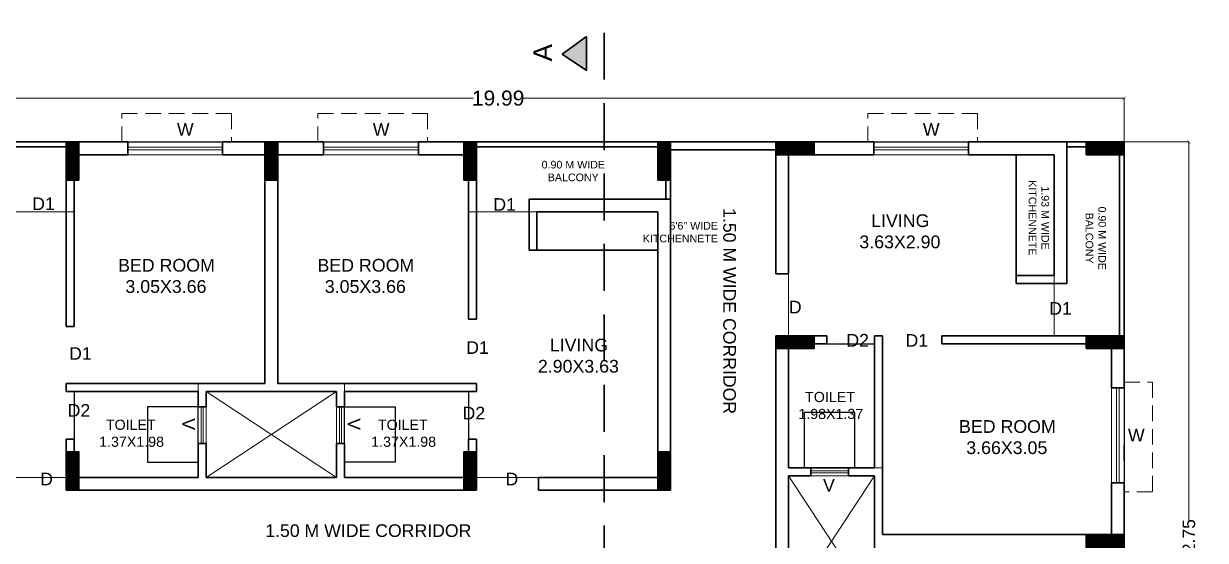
# Model space of a CAD drawing. Header units: metres. Extents: x 0 to 63445, y 32350 to 32804.
# Drawn here: x 63249.05 to 63267.91, y 32775.3 to 32783.56 of the extents above; entities that cross this region are included whole.
import ezdxf

# ---------------------------------------------------------------- set-up
doc = ezdxf.new("R2010")
doc.units = ezdxf.units.M
doc.header["$MEASUREMENT"] = 0
doc.header["$PDMODE"] = 34
doc.header["$PDSIZE"] = -10
doc.linetypes.add('DASHED2', pattern=[0.375, 0.25, -0.125])
doc.layers.get('0').update_dxf_attribs({"lineweight": 25})
for name, color, linetype, plot in [('BLK_2_FLR_1_BATH', 3, 'Continuous', False), ('BLK_2_FLR_1_BLT_UP_AREA', 14, 'Continuous', False), ('BLK_2_FLR_1_WATER_CLOSET', 2, 'Continuous', False)]:
    doc.layers.add(name, color=color, linetype=linetype, plot=plot)
for name, color, linetype, lineweight in [('BLK_2_FLR_1_BLT_UP_AREA_DEDUCT', 41, 'Continuous', 9), ('BLK_2_FLR_1_UNITFA', 7, 'Continuous', 0), ('colum', 1, 'Continuous', 30), ('COLUMN', 1, 'Continuous', 30), ('DIM', 56, 'Continuous', 20), ('hatch', 251, 'Continuous', 20), ('TEXT-2', 65, 'Continuous', 18), ('wall', 7, 'Continuous', 30), ('window', 154, 'Continuous', 9)]:
    doc.layers.add(name, color=color, linetype=linetype, lineweight=lineweight)
doc.layers.add('text', color=65, linetype='Continuous')
doc.styles.add('AutoDCRFont', font='arial.ttf')
doc.styles.get("Standard").update_dxf_attribs({"font": 'arial.ttf', "height": 0.4})
doc.styles.add('TNR', font='times.ttf', dxfattribs={"height": 0.5})
doc.dimstyles.new('ARCHANA', dxfattribs={"dimscale": 0, "dimtxt": 0.5, "dimasz": 0.5, "dimexe": 0, "dimexo": 0, "dimgap": 0, "dimtad": 0, "dimzin": 0, "dimdsep": 46, "dimtxsty": 'TNR', "dimblk": 'ARCHTICK', "dimcen": 0.09, "dimclrd": 36, "dimclre": 36, "dimclrt": 7, "dimadec": 0, "dimazin": 0, "dimtfac": 1, "dimtofl": 0, "dimtmove": 0, "dimatfit": 3, "dimldrblk": 'ARCHTICK', "dimfxl": 1, "dimfrac": 2, "dimtolj": 1, "dimtzin": 0, "dimlwd": -1, "dimlwe": -1, "dimarcsym": 0})

# ---------------------------------------------------------------- blocks, each defined once
blk = doc.blocks.new('A$C7D115503')
at = {"layer": 'COLUMN', "ltscale": 3}
h = blk.add_hatch(dxfattribs=at)
h.set_pattern_fill('ANSI31', color=256, style=0)
h.paths.add_polyline_path([(-14.36, -11.59), (-6.36, -11.59), (-6.36, 12.41), (-14.36, 12.41)])
at = {"layer": 'COLUMN', "ltscale": 0.05}
for p, q in [((-14.36, 12.41), (-6.36, 12.41)), ((-14.36, 12.41), (-14.36, -11.59)), ((-6.36, 12.41), (-6.36, -11.59)), ((-6.36, -11.59), (-14.36, -11.59))]:
    blk.add_line(p, q, dxfattribs=at)
blk = doc.blocks.new('_ArchTick')
at = {"color": 0, "linetype": 'ByBlock', "const_width": 0.15}
blk.add_lwpolyline([(-0.5, -0.5), (0.5, 0.5)], dxfattribs=at)
blk = doc.blocks.new('*D481')
at = {"layer": 'Defpoints', "color": 0, "ltscale": 3, "transparency": 16777216}
for p in [(63266.619, 32782.365), (63246.625, 32781.665), (63266.619, 32781.665)]:
    blk.add_point(p, dxfattribs=at)
at = {"layer": 'DIM', "ltscale": 3, "transparency": 16777216}
for p, q in [((63246.625, 32781.665), (63246.625, 32782.365)), ((63246.625, 32782.365), (63256.228, 32782.365)), ((63266.619, 32782.365), (63257.016, 32782.365)), ((63266.619, 32781.665), (63266.619, 32782.365))]:
    blk.add_line(p, q, dxfattribs=at)
at = {"layer": 'DIM', "ltscale": 3, "transparency": 16777216, "xscale": 0.05, "yscale": 0.05, "zscale": 0.05, "rotation": 180}
blk.add_blockref('_ArchTick', (63246.625, 32782.365), dxfattribs=at)
at = {"layer": 'DIM', "ltscale": 3, "transparency": 16777216, "xscale": 0.05, "yscale": 0.05, "zscale": 0.05}
blk.add_blockref('_ArchTick', (63266.619, 32782.365), dxfattribs=at)
at = {"layer": 'DIM', "color": 7, "ltscale": 3, "transparency": 16777216, "insert": (63256.622, 32782.365), "char_height": 0.4, "attachment_point": 5}
blk.add_mtext('\\A1;{\\H0.6x;19.99}', dxfattribs=at)
blk = doc.blocks.new('*D487')
at = {"layer": 'Defpoints', "color": 0, "ltscale": 3, "transparency": 16777216}
for p in [(0.832, 32781.665), (63266.619, 32781.665), (0, 32768.914)]:
    blk.add_point(p, dxfattribs=at)
at = {"layer": 'DIM', "ltscale": 3, "transparency": 16777216}
for p, q in [((5.832, 32781.665), (0.832, 32781.665)), ((0.832, 32781.665), (0.832, 32775.684)), ((0.832, 32768.914), (0.832, 32774.895)), ((0, 32768.914), (0.832, 32768.914))]:
    blk.add_line(p, q, dxfattribs=at)
at = {"layer": 'DIM', "ltscale": 3, "transparency": 16777216, "xscale": 0.05, "yscale": 0.05, "zscale": 0.05}
for p, rotation in [((0.832, 32781.665), 90), ((0.832, 32768.914), 270)]:
    blk.add_blockref('_ArchTick', p, dxfattribs=dict(at, rotation=rotation))
at = {"layer": 'DIM', "color": 7, "ltscale": 3, "transparency": 16777216, "insert": (0.832, 32775.289), "char_height": 0.4, "attachment_point": 5, "rotation": 90}
blk.add_mtext('\\A1;{\\H0.6x;12.75}', dxfattribs=at)
blk = doc.blocks.new('*D474')
at = {"layer": 'Defpoints', "color": 0, "ltscale": 3, "transparency": 16777216}
for p in [(63266.619, 32781.665), (63266.619, 32768.914), (63267.652, 32768.914)]:
    blk.add_point(p, dxfattribs=at)
at = {"layer": 'DIM', "ltscale": 3, "transparency": 16777216}
for p, q in [((63266.619, 32781.665), (63267.652, 32781.665)), ((63267.652, 32781.665), (63267.652, 32775.618)), ((63267.652, 32768.914), (63267.652, 32774.961)), ((63266.619, 32768.914), (63267.652, 32768.914))]:
    blk.add_line(p, q, dxfattribs=at)
at = {"layer": 'DIM', "ltscale": 3, "transparency": 16777216, "xscale": 0.05, "yscale": 0.05, "zscale": 0.05}
for p, rotation in [((63267.652, 32781.665), 90), ((63267.652, 32768.914), 270)]:
    blk.add_blockref('_ArchTick', p, dxfattribs=dict(at, rotation=rotation))
at = {"layer": 'DIM', "color": 7, "ltscale": 3, "transparency": 16777216, "insert": (63267.652, 32775.289), "char_height": 0.4, "attachment_point": 5, "rotation": 90}
blk.add_mtext('\\A1;{\\H0.5x;12.75}', dxfattribs=at)

msp = doc.modelspace()

# ---------------------------------------------------------------- hatches: boundary and pattern name
at = {"layer": 'wall', "ltscale": 3}
msp.add_hatch(color=252, dxfattribs=at).paths.add_polyline_path([(63258.032, 32782.8076), (63258.032, 32783.3494), (63257.6429, 32783.0695)])

# ---------------------------------------------------------------- linework, layer by layer
at = {"layer": 'BLK_2_FLR_1_BATH', "color": 3, "ltscale": 0.5}
for points in [[(63262.6312, 32776.4579), (63261.2596, 32776.4579), (63261.2596, 32778.4392), (63262.6312, 32778.4392)], [(63249.851, 32776.3055), (63251.8322, 32776.3055), (63251.8322, 32777.6772), (63249.851, 32777.6772)], [(63256.1503, 32776.3055), (63254.1691, 32776.3055), (63254.1691, 32777.6772), (63256.1503, 32777.6772)]]:
    msp.add_lwpolyline(points, close=True, dxfattribs=at)
at = {"layer": 'BLK_2_FLR_1_BLT_UP_AREA', "color": 20}
msp.add_lwpolyline([(63246.6251, 32781.6651), (63266.6191, 32781.6651), (63266.6191, 32768.9139), (63249.724, 32768.9139), (63249.724, 32774.3751), (63248.2138, 32774.3751), (63248.2138, 32776.1023), (63246.6251, 32776.1023), (63246.6251, 32781.6651)], close=True, dxfattribs=at)
at = {"layer": 'BLK_2_FLR_1_BLT_UP_AREA_DEDUCT', "color": 20}
for points in [[(63251.9592, 32777.6772), (63254.0421, 32777.6772), (63254.0421, 32776.3055), (63251.9592, 32776.3055)], [(63262.6312, 32774.2481), (63261.2596, 32774.2481), (63261.2596, 32776.3309), (63262.6312, 32776.3309)]]:
    msp.add_lwpolyline(points, close=True, dxfattribs=at)
at = {"layer": 'BLK_2_FLR_1_UNITFA', "color": 1, "ltscale": 0.5}
for points in [[(63246.8283, 32776.3055), (63251.8322, 32776.3055), (63251.8322, 32777.8042), (63252.899, 32777.8042), (63252.899, 32781.4619), (63249.851, 32781.4619), (63249.851, 32780.5474), (63246.8283, 32780.5474), (63246.8283, 32776.3055)], [(63259.173, 32776.3055), (63254.1691, 32776.3055), (63254.1691, 32777.8042), (63253.1023, 32777.8042), (63253.1023, 32781.4619), (63256.1503, 32781.4619), (63256.1503, 32780.5474), (63259.173, 32780.5474), (63259.173, 32776.3055)]]:
    msp.add_lwpolyline(points, close=True, dxfattribs=at)
msp.add_lwpolyline([(63262.7582, 32775.3911), (63266.4159, 32775.3911), (63266.4159, 32778.363), (63266.4159, 32778.5662), (63265.5015, 32778.5662), (63265.5015, 32781.4619), (63261.2596, 32781.4619), (63261.2596, 32776.4579), (63262.7582, 32776.4579), (63262.7582, 32775.3911)], dxfattribs=at)
at = {"layer": 'BLK_2_FLR_1_WATER_CLOSET', "color": 3}
for points in [[(63251.8322, 32777.4338), (63251.0235, 32777.4338), (63251.0235, 32776.5489), (63251.8322, 32776.5489)], [(63254.1691, 32777.4338), (63254.9778, 32777.4338), (63254.9778, 32776.5489), (63254.1691, 32776.5489)], [(63262.3189, 32777.3429), (63261.5102, 32777.3429), (63261.5102, 32776.4579), (63262.3189, 32776.4579)]]:
    msp.add_lwpolyline(points, close=True, dxfattribs=at)
at = {"layer": 'colum', "linetype": 'DASHED2', "ltscale": 3}
msp.add_lwpolyline([(63258.3136, 32764.661), (63258.3136, 32783.5563)], dxfattribs=at)
at = {"layer": 'hatch', "ltscale": 0.05}
for p, q in [((63254.0421, 32777.6772), (63251.9592, 32776.3055)), ((63251.9592, 32777.6772), (63254.0421, 32776.3055)), ((63262.6312, 32774.2481), (63261.2596, 32776.3309)), ((63262.6312, 32776.3309), (63261.2596, 32774.2481))]:
    msp.add_line(p, q, dxfattribs=at)
at = {"layer": 'wall', "ltscale": 3}
for p, q in [((63258.032, 32783.3494), (63257.6429, 32783.0695)), ((63258.032, 32782.8076), (63258.032, 32783.3494)), ((63257.6429, 32783.0695), (63258.032, 32782.8076)), ((63250.7074, 32781.4619), (63250.7074, 32781.6651)), ((63252.222, 32781.4619), (63252.222, 32781.6651)), ((63253.835, 32781.4619), (63253.835, 32781.6651)), ((63255.3496, 32781.4619), (63255.3496, 32781.6651)), ((63262.6187, 32781.4619), (63262.6187, 32781.6651)), ((63264.1333, 32781.4619), (63264.1333, 32781.6651)), ((63266.4159, 32777.7358), (63266.6191, 32777.7358)), ((63251.9592, 32776.8471), (63251.8322, 32776.8471)), ((63254.0421, 32776.8471), (63254.1691, 32776.8471)), ((63262.2143, 32776.4579), (63262.2143, 32776.3309)), ((63266.4159, 32776.2212), (63266.6191, 32776.2212))]:
    msp.add_line(p, q, dxfattribs=at)
at = {"layer": 'wall'}
for p, q in [((63249.724, 32781.6651), (63246.6251, 32781.6651)), ((63249.724, 32781.5889), (63246.7013, 32781.5889)), ((63249.724, 32778.7175), (63249.724, 32781.6651)), ((63250.7074, 32781.6651), (63249.724, 32781.6651)), ((63253.835, 32781.6651), (63252.222, 32781.6651)), ((63256.2773, 32781.6651), (63255.3496, 32781.6651)), ((63256.2773, 32778.8326), (63256.2773, 32781.6651)), ((63256.2773, 32781.6651), (63259.3762, 32781.6651)), ((63256.2773, 32781.5889), (63259.3, 32781.5889)), ((63259.3, 32781.5889), (63259.3, 32780.7506)), ((63259.3762, 32781.6651), (63259.3762, 32780.7506)), ((63261.0564, 32781.6651), (63261.0564, 32779.5568)), ((63262.6187, 32781.6651), (63261.0564, 32781.6651)), ((63265.7047, 32781.6651), (63264.1333, 32781.6651)), ((63265.7047, 32779.4044), (63265.7047, 32781.6651)), ((63266.6191, 32781.6651), (63265.7047, 32781.6651)), ((63266.5429, 32781.5889), (63265.7047, 32781.5889)), ((63266.5429, 32778.5662), (63266.5429, 32781.5889)), ((63266.6191, 32778.5662), (63266.6191, 32781.6651)), ((63250.7074, 32781.4619), (63249.851, 32781.4619)), ((63249.851, 32778.7175), (63249.851, 32781.4619)), ((63252.899, 32781.4619), (63252.222, 32781.4619)), ((63252.899, 32777.8042), (63252.899, 32781.4619)), ((63252.899, 32777.8042), (63252.899, 32781.4619)), ((63253.1023, 32781.4619), (63253.835, 32781.4619)), ((63253.1023, 32777.8042), (63253.1023, 32781.4619)), ((63253.1023, 32777.8042), (63253.1023, 32781.4619)), ((63255.3496, 32781.4619), (63256.1503, 32781.4619)), ((63256.1503, 32778.8326), (63256.1503, 32781.4619)), ((63261.2596, 32781.4619), (63262.6187, 32781.4619)), ((63261.2596, 32781.4619), (63261.2596, 32779.5568)), ((63264.1333, 32781.4619), (63265.5015, 32781.4619)), ((63264.8919, 32779.5314), (63264.8919, 32781.4619)), ((63265.5015, 32779.5314), (63265.5015, 32781.4619)), ((63257.1156, 32779.9378), (63257.1156, 32780.7506)), ((63257.1156, 32780.7506), (63259.3762, 32780.7506)), ((63259.3762, 32780.7506), (63259.3762, 32776.1023)), ((63257.2426, 32779.9378), (63257.2426, 32780.5474)), ((63257.2426, 32780.5474), (63259.173, 32780.5474)), ((63259.173, 32776.3055), (63259.173, 32780.5474)), ((63257.2426, 32779.9378), (63257.1156, 32779.9378)), ((63257.2426, 32779.9378), (63259.173, 32779.9378)), ((63261.0564, 32779.5568), (63261.2596, 32779.5568)), ((63264.8919, 32779.5314), (63265.5015, 32779.5314)), ((63264.8919, 32779.5314), (63264.8919, 32779.4044)), ((63264.8919, 32779.4044), (63265.7047, 32779.4044)), ((63249.724, 32778.7175), (63249.851, 32778.7175)), ((63256.2773, 32778.8326), (63256.1503, 32778.8326)), ((63261.0564, 32778.5662), (63261.8692, 32778.5662)), ((63261.0564, 32772.0128), (63261.0564, 32778.5662)), ((63261.8692, 32778.5662), (63261.8692, 32778.4392)), ((63262.6312, 32778.5662), (63262.7582, 32778.5662)), ((63262.6312, 32778.5662), (63262.6312, 32776.4579)), ((63262.7582, 32778.5662), (63262.7582, 32775.3911)), ((63263.7078, 32778.5662), (63266.6191, 32778.5662)), ((63263.7078, 32778.5662), (63263.7078, 32778.4392)), ((63266.6191, 32777.7358), (63266.6191, 32778.5662)), ((63261.2596, 32778.4392), (63261.8692, 32778.4392)), ((63261.2596, 32778.4392), (63261.2596, 32776.4579)), ((63263.7078, 32778.4392), (63266.4159, 32778.4392)), ((63266.4159, 32777.7358), (63266.4159, 32778.4392)), ((63249.724, 32777.6772), (63249.724, 32777.8042)), ((63249.724, 32777.8042), (63252.899, 32777.8042)), ((63256.2773, 32777.8042), (63253.1023, 32777.8042)), ((63256.2773, 32777.6772), (63256.2773, 32777.8042)), ((63249.724, 32777.6772), (63251.8322, 32777.6772)), ((63251.8322, 32777.4308), (63251.8322, 32777.6772)), ((63251.9592, 32777.4308), (63251.9592, 32777.6772)), ((63251.9592, 32777.6772), (63252.899, 32777.6772)), ((63254.0421, 32777.6772), (63252.899, 32777.6772)), ((63254.0421, 32777.4308), (63254.0421, 32777.6772)), ((63254.1691, 32777.4308), (63254.1691, 32777.6772)), ((63256.2773, 32777.6772), (63254.1691, 32777.6772)), ((63249.724, 32776.1023), (63249.724, 32776.9151)), ((63249.724, 32776.9151), (63249.851, 32776.9151)), ((63249.851, 32776.3055), (63249.851, 32776.9151)), ((63251.8322, 32776.3055), (63251.8322, 32776.8471)), ((63251.9592, 32776.3055), (63251.9592, 32776.8471)), ((63254.0421, 32776.3055), (63254.0421, 32776.8471)), ((63254.1691, 32776.3055), (63254.1691, 32776.8471)), ((63256.1503, 32776.3055), (63256.1503, 32776.9151)), ((63256.2773, 32776.9151), (63256.1503, 32776.9151)), ((63256.2773, 32776.1023), (63256.2773, 32776.9151)), ((63266.6191, 32776.5732), (63266.6191, 32776.8128)), ((63261.2596, 32776.4579), (63261.6143, 32776.4579)), ((63262.2143, 32776.4579), (63262.6312, 32776.4579)), ((63249.851, 32776.3055), (63251.8322, 32776.3055)), ((63251.9592, 32776.3055), (63254.0421, 32776.3055)), ((63256.1503, 32776.3055), (63254.1691, 32776.3055)), ((63257.268, 32776.1023), (63257.268, 32776.3055)), ((63259.173, 32776.3055), (63257.268, 32776.3055)), ((63261.2596, 32776.3309), (63261.6143, 32776.3309)), ((63261.2596, 32776.3309), (63261.2596, 32774.2481)), ((63262.2143, 32776.3309), (63262.6312, 32776.3309)), ((63262.6312, 32776.3309), (63262.6312, 32775.3911)), ((63266.4159, 32775.3911), (63266.4159, 32776.2212)), ((63266.6191, 32774.5658), (63266.6191, 32776.2212)), ((63256.2773, 32776.1023), (63249.724, 32776.1023)), ((63259.3762, 32776.1023), (63257.268, 32776.1023)), ((63262.6312, 32774.2481), (63262.6312, 32775.3911)), ((63262.7582, 32775.3911), (63266.4159, 32775.3911)), ((63262.7582, 32775.3911), (63266.4159, 32775.3911))]:
    msp.add_line(p, q, dxfattribs=at)
at = {"layer": 'wall', "ltscale": 0.5}
for p, q in [((63259.3762, 32781.6651), (63261.0564, 32781.6651)), ((63259.3762, 32781.5401), (63261.0564, 32781.5401)), ((63251.8322, 32777.4308), (63251.9592, 32777.4308)), ((63254.1691, 32777.4308), (63254.0421, 32777.4308)), ((63261.6143, 32776.3309), (63261.6143, 32776.4579))]:
    msp.add_line(p, q, dxfattribs=at)
at = {"layer": 'window'}
for p, q in [((63252.222, 32781.6638), (63250.7074, 32781.6638)), ((63252.222, 32781.5844), (63250.7074, 32781.5844)), ((63252.222, 32781.5413), (63250.7074, 32781.5413)), ((63255.3496, 32781.6638), (63253.835, 32781.6638)), ((63255.3496, 32781.5844), (63253.835, 32781.5844)), ((63255.3496, 32781.5413), (63253.835, 32781.5413)), ((63264.1333, 32781.6638), (63262.6187, 32781.6638)), ((63264.1333, 32781.5844), (63262.6187, 32781.5844)), ((63264.1333, 32781.5413), (63262.6187, 32781.5413)), ((63252.222, 32781.4619), (63250.7074, 32781.4619)), ((63255.3496, 32781.4619), (63253.835, 32781.4619)), ((63264.1333, 32781.4619), (63262.6187, 32781.4619)), ((63266.4159, 32776.2212), (63266.4159, 32777.7358)), ((63266.4954, 32776.2212), (63266.4954, 32777.7358)), ((63266.5384, 32776.2212), (63266.5384, 32777.7358)), ((63266.6179, 32776.2212), (63266.6179, 32777.7358)), ((63251.9592, 32777.4302), (63251.9592, 32777.4308)), ((63254.0421, 32777.4302), (63254.0421, 32777.4308)), ((63261.6149, 32776.4579), (63261.6143, 32776.4579))]:
    msp.add_line(p, q, dxfattribs=at)
at = {"layer": 'window', "ltscale": 0.5}
for p, q in [((63251.8322, 32777.4302), (63251.8322, 32776.8465)), ((63251.8789, 32777.4302), (63251.8789, 32776.8465)), ((63251.9125, 32776.8465), (63251.9125, 32777.4296)), ((63251.9592, 32776.8465), (63251.9592, 32777.4296)), ((63254.0421, 32777.4302), (63254.0421, 32776.8465)), ((63254.0888, 32777.4302), (63254.0888, 32776.8465)), ((63254.1224, 32776.8465), (63254.1224, 32777.4296)), ((63254.1691, 32776.8465), (63254.1691, 32777.4296)), ((63254.0421, 32776.8465), (63254.0421, 32776.8471)), ((63254.0888, 32776.8465), (63254.0888, 32776.8471)), ((63254.1224, 32776.8471), (63254.1224, 32776.8465)), ((63254.1691, 32776.8471), (63254.1691, 32776.8465)), ((63262.2143, 32776.4579), (63261.6149, 32776.4579)), ((63262.2143, 32776.4112), (63261.6149, 32776.4112)), ((63262.2148, 32776.4579), (63262.2143, 32776.4579)), ((63262.2143, 32776.4579), (63262.2148, 32776.4579)), ((63261.6149, 32776.3776), (63262.2143, 32776.3776)), ((63261.6149, 32776.3309), (63262.2143, 32776.3309)), ((63262.2143, 32776.3309), (63262.2148, 32776.3309)), ((63262.2148, 32776.3309), (63262.2143, 32776.3309))]:
    msp.add_line(p, q, dxfattribs=at)
at = {"layer": 'window', "color": 8, "linetype": 'DASHED2'}
for points in [[(63250.6143, 32781.6638), (63250.6143, 32782.1182), (63252.3655, 32782.1182), (63252.3655, 32781.6638)], [(63253.7418, 32781.6638), (63253.7418, 32782.1182), (63255.493, 32782.1182), (63255.493, 32781.6638)], [(63262.5255, 32781.6638), (63262.5255, 32782.1182), (63264.2767, 32782.1182), (63264.2767, 32781.6638)], [(63266.6179, 32777.8289), (63267.0722, 32777.8289), (63267.0722, 32776.0777), (63266.6179, 32776.0777)]]:
    msp.add_lwpolyline(points, dxfattribs=at)

# ---------------------------------------------------------------- block references
at = {"layer": 'COLUMN', "ltscale": 0.05, "xscale": -0.025400733691282, "yscale": 0.025400733691282, "zscale": 0.025400733691282}
for p in [(63249.5623, 32781.3497), (63252.7374, 32781.3497), (63255.9125, 32781.3497), (63259.0114, 32781.3497), (63249.5623, 32776.3966), (63255.9125, 32776.3966), (63259.0114, 32776.3966)]:
    msp.add_blockref('A$C7D115503', p, dxfattribs=at)
at = {"layer": 'COLUMN', "ltscale": 0.05, "xscale": -0.025400733691282, "yscale": 0.025400733691282, "zscale": 0.025400733691282, "rotation": 90}
for p in [(63261.3717, 32781.3002), (63266.3248, 32781.3002), (63261.3717, 32778.2014), (63266.3248, 32778.2014), (63266.3248, 32775.0263)]:
    msp.add_blockref('A$C7D115503', p, dxfattribs=at)

# ---------------------------------------------------------------- texts
at = {"layer": 'text'}
msp.add_text('1.50 M WIDE CORRIDOR', height=0.201945, rotation=270, dxfattribs=at).set_placement((63260.2164, 32780.6082))
msp.add_text('1.50 M WIDE CORRIDOR', height=0.201945, dxfattribs=at).set_placement((63252.9037, 32775.354))
for s, insert, char_height, width, attachment_point in [('\\pi1.39928;0.90 M WIDE\\P\\pi1.49742;BALCONY', (63255.917, 32781.3637), 0.121924, 3.795079, 1), ('D1', (63249.5424, 32780.5768), 0.20194, 0.534981, 9), ('D1', (63256.9064, 32780.5657), 0.20194, 0.534981, 9), ('6\'6" WIDE\\PKITCHENNETE', (63260.133, 32780.387), 0.121924, 3.795079, 3), ('\\pi2.06872;LIVING\\P\\pi1.88042;3.63X2.90', (63260.5096, 32779.9643), 0.203206, 5.029694, 7), ('\\pi1.76315;BED ROOM\\P\\pi1.88014;3.05X3.66', (63248.7902, 32779.2517), 0.203206, 5.029694, 7), ('\\pi1.76315;BED ROOM\\P\\pi1.88014;3.05X3.66', (63251.9743, 32779.2517), 0.203206, 5.029694, 7), ('D', (63261.4686, 32778.9263), 0.2019, 0.534981, 9), ('D1', (63265.7831, 32778.9049), 0.20194, 0.534981, 9), ('D1', (63256.4725, 32778.2795), 0.20194, 0.534981, 9), ('\\pi2.06872;LIVING\\P\\pi1.87827;2.90X3.63', (63255.3786, 32777.9771), 0.203206, 5.029694, 7), ('D2', (63262.5432, 32778.3963), 0.20194, 0.534981, 9), ('D1', (63263.4878, 32778.3936), 0.20194, 0.534981, 9), ('D1', (63250.1319, 32778.1845), 0.20194, 0.534981, 9), ('\\pi1.61933;TOILET\\P\\pi1.51165;1.98X1.37', (63259.9046, 32777.2359), 0.162565, 4.023756, 7), ('D2', (63250.1089, 32777.2749), 0.20194, 0.534981, 9), ('D2', (63256.415, 32777.2319), 0.20194, 0.534981, 9), ('\\pi1.61933;TOILET\\P\\pi1.51149;1.37X1.98', (63248.7398, 32776.792), 0.162565, 4.023756, 7), ('\\pi1.61933;TOILET\\P\\pi1.51149;1.37X1.98', (63253.0839, 32776.792), 0.162565, 4.023756, 7), ('\\pi1.76315;BED ROOM\\P\\pi1.87931;3.66X3.05', (63262.2178, 32776.6759), 0.203206, 5.029694, 7), ('D', (63249.514, 32776.1791), 0.2019, 0.534981, 9), ('D', (63256.9434, 32776.1791), 0.2019, 0.534981, 9)]:
    msp.add_mtext(s, dxfattribs=dict(at, insert=insert, char_height=char_height, width=width, attachment_point=attachment_point))
at = {"layer": 'text', "char_height": 0.121924, "width": 3.795079, "attachment_point": 1, "rotation": 270}
for s, insert in [('\\pi1.40502;1.93 M WIDE\\P\\pi1.30742;KITCHENNETE', (63265.4194, 32782.3613)), ('\\pi1.39928;0.90 M WIDE\\P\\pi1.49742;BALCONY', (63266.3281, 32782.0326))]:
    msp.add_mtext(s, dxfattribs=dict(at, insert=insert))
at = {"layer": 'TEXT-2', "style": 'AutoDCRFont'}
for s, insert, char_height, width, attachment_point, rotation in [('A', (63257.184, 32782.9515), 0.3, 0.271413, 1, 90), ('V', (63251.7801, 32777.2511), 0.2019, 0.182701, 1, 270), ('V', (63254.2212, 32777.2511), 0.2019, 0.182701, 7, 270)]:
    msp.add_mtext(s, dxfattribs=dict(at, insert=insert, char_height=char_height, width=width, attachment_point=attachment_point, rotation=rotation))
at = {"layer": 'TEXT-2', "char_height": 0.2019, "width": 0.182701, "style": 'AutoDCRFont'}
for s, insert, attachment_point in [('W', (63251.7597, 32781.9668), 3), ('W', (63254.8872, 32781.9668), 3), ('W', (63263.6709, 32781.9668), 3), ('W', (63266.6794, 32776.8801), 7), ('V', (63261.8102, 32776.2788), 1)]:
    msp.add_mtext(s, dxfattribs=dict(at, insert=insert, attachment_point=attachment_point))

# ---------------------------------------------------------------- dimensions: what is measured, and where the dimension line sits
at = {"layer": 'DIM', "ltscale": 3}
dim = msp.add_linear_dim(base=(63266.6191, 32782.3651), p1=(63246.6251, 32781.6651), p2=(63266.6191, 32781.6651), text='{\\H0.6x;<>}', dimstyle='ARCHANA', override={"dimscale": 1, "dimtxt": 0.278, "dimasz": 0.05, "dimtxsty": 'Standard', "dimclrd": 256, "dimclre": 256, "dimfxl": 5, "dimfxlon": 1, "dimarcsym": 1}, dxfattribs=at)
dim.commit()
dim.dimension.update_dxf_attribs({"geometry": '*D481', "text_midpoint": (63256.6221, 32782.3651)})
for base, p1, p2, text, picture, middle in [((0.8318, 32781.6651), (0, 32768.9139), (63266.6191, 32781.6651), '{\\H0.6x;<>}', '*D487', (0.8318, 32775.2895)), ((63267.6524, 32768.9139), (63266.6191, 32781.6651), (63266.6191, 32768.9139), '{\\H0.5x;<>}', '*D474', (63267.6524, 32775.2895))]:
    dim = msp.add_linear_dim(base=base, p1=p1, p2=p2, angle=90, text=text, dimstyle='ARCHANA', override={"dimscale": 1, "dimtxt": 0.278, "dimasz": 0.05, "dimtxsty": 'Standard', "dimclrd": 256, "dimclre": 256, "dimfxl": 5, "dimfxlon": 1, "dimarcsym": 1}, dxfattribs=at)
    dim.commit()
    dim.dimension.update_dxf_attribs({"geometry": picture, "text_midpoint": middle})

doc.saveas('drawing.dxf')
